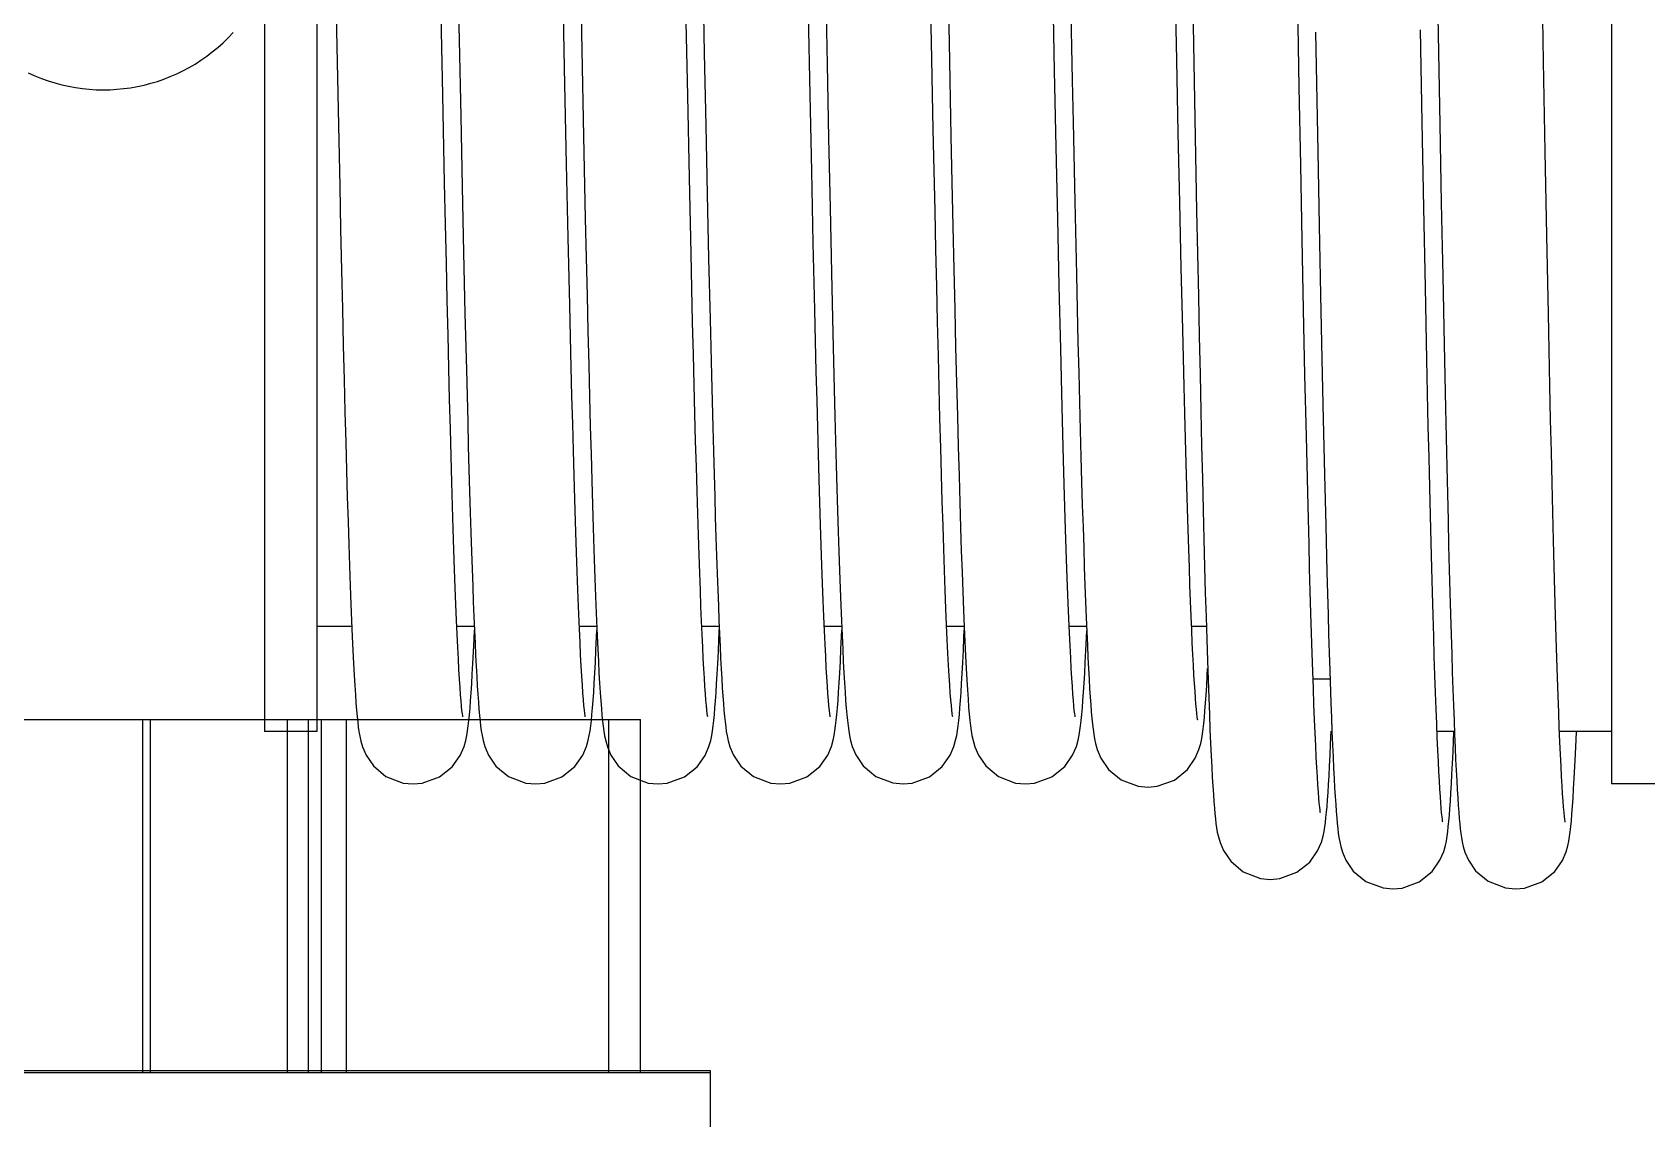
# Model space of a CAD drawing. Header units: millimetres. Extents: x 21899 to 38731, y -5425 to 3612.
# Drawn here: x 34146.1 to 34238.4, y -2793.3 to -2731.2 of the extents above; entities that cross this region are included whole.
import ezdxf

# ---------------------------------------------------------------- set-up
doc = ezdxf.new("R2010")
doc.units = ezdxf.units.MM

msp = doc.modelspace()

# ---------------------------------------------------------------- linework, layer by layer
at = {"color": 7, "linetype": 'Continuous'}
for p, q in [((34236.396, -2651.23), (34236.396, -2774.164)), ((34159.396, -2653.164), (34159.396, -2771.164)), ((34162.396, -2675.378), (34162.396, -2771.164)), ((34170.381, -2724.514), (34170.521, -2731.633)), ((34205.395, -2725.226), (34205.567, -2733.919)), ((34163.418, -2726.43), (34163.528, -2731.979)), ((34191.414, -2726.2), (34191.549, -2733.006)), ((34197.523, -2731.717), (34197.418, -2726.386)), ((34198.419, -2726.445), (34198.524, -2731.764)), ((34177.434, -2727.217), (34177.532, -2732.197)), ((34232.507, -2732.84), (34232.41, -2727.408)), ((34211.544, -2732.769), (34211.458, -2728.44)), ((34169.584, -2734.744), (34169.475, -2729.306)), ((34176.572, -2734.154), (34176.473, -2729.196)), ((34204.556, -2733.386), (34204.464, -2728.768)), ((34226.442, -2729.22), (34226.573, -2736.435)), ((34183.585, -2734.805), (34183.483, -2729.737)), ((34190.584, -2734.751), (34190.491, -2730.129)), ((34218.543, -2734.313), (34218.457, -2729.64)), ((34219.477, -2731.159), (34219.601, -2737.989)), ((34225.57, -2736.312), (34225.474, -2731.03)), ((34163.528, -2731.979), (34163.638, -2737.386)), ((34170.521, -2731.633), (34170.609, -2735.978)), ((34177.532, -2732.197), (34177.633, -2737.109)), ((34184.536, -2732.369), (34184.62, -2736.503)), ((34197.625, -2736.727), (34197.523, -2731.717)), ((34198.524, -2731.764), (34198.633, -2737.128)), ((34191.549, -2733.006), (34191.635, -2737.235)), ((34211.629, -2736.931), (34211.544, -2732.769)), ((34232.602, -2737.986), (34232.507, -2732.84)), ((34176.667, -2738.715), (34176.572, -2734.154)), ((34204.646, -2737.747), (34204.556, -2733.386)), ((34169.689, -2739.786), (34169.584, -2734.744)), ((34183.683, -2739.5), (34183.585, -2734.805)), ((34190.675, -2739.123), (34190.584, -2734.751)), ((34218.627, -2738.779), (34218.543, -2734.313)), ((34170.609, -2735.978), (34170.694, -2740.017)), ((34184.62, -2736.503), (34184.703, -2740.423)), ((34197.724, -2741.395), (34197.625, -2736.727)), ((34211.713, -2740.899), (34211.629, -2736.931)), ((34212.576, -2736.112), (34212.677, -2741.377)), ((34225.663, -2741.22), (34225.57, -2736.312)), ((34226.573, -2736.435), (34226.657, -2740.919)), ((34177.633, -2737.109), (34177.733, -2741.825)), ((34191.635, -2737.235), (34191.72, -2741.209)), ((34204.734, -2741.851), (34204.646, -2737.747)), ((34176.757, -2742.911), (34176.667, -2738.715)), ((34218.71, -2743.02), (34218.627, -2738.779)), ((34219.601, -2737.989), (34219.682, -2742.218)), ((34232.693, -2742.8), (34232.602, -2737.986)), ((34183.777, -2743.818), (34183.683, -2739.5)), ((34190.764, -2743.226), (34190.675, -2739.123)), ((34170.694, -2740.017), (34170.776, -2743.769)), ((34184.703, -2740.423), (34184.784, -2744.116)), ((34191.72, -2741.209), (34191.802, -2744.927)), ((34205.712, -2740.86), (34205.805, -2745.046)), ((34211.796, -2744.65), (34211.713, -2740.899)), ((34212.677, -2741.377), (34212.775, -2746.261)), ((34225.751, -2745.743), (34225.663, -2741.22)), ((34226.657, -2740.919), (34226.739, -2745.119)), ((34204.82, -2745.696), (34204.734, -2741.851)), ((34219.682, -2742.218), (34219.76, -2746.18)), ((34176.845, -2746.775), (34176.757, -2742.911)), ((34190.851, -2747.047), (34190.764, -2743.226)), ((34218.791, -2747.021), (34218.71, -2743.02)), ((34232.782, -2747.271), (34232.693, -2742.8)), ((34170.776, -2743.769), (34170.856, -2747.254)), ((34184.784, -2744.116), (34184.863, -2747.573)), ((34191.802, -2744.927), (34191.883, -2748.388)), ((34211.878, -2748.164), (34211.796, -2744.65)), ((34226.739, -2745.119), (34226.818, -2749.035)), ((34204.905, -2749.282), (34204.82, -2745.696)), ((34219.76, -2746.18), (34219.836, -2749.875)), ((34225.837, -2749.9), (34225.751, -2745.743)), ((34218.87, -2750.772), (34218.791, -2747.021)), ((34170.856, -2747.254), (34170.934, -2750.483)), ((34184.863, -2747.573), (34184.941, -2750.786)), ((34232.868, -2751.396), (34232.782, -2747.271)), ((34191.883, -2748.388), (34191.961, -2751.596)), ((34211.958, -2751.427), (34211.878, -2748.164)), ((34219.836, -2749.875), (34219.91, -2753.304)), ((34225.919, -2753.711), (34225.837, -2749.9)), ((34226.818, -2749.035), (34226.896, -2752.667)), ((34170.934, -2750.483), (34171.01, -2753.456)), ((34184.941, -2750.786), (34185.017, -2753.749)), ((34218.948, -2754.264), (34218.87, -2750.772)), ((34226.896, -2752.667), (34226.971, -2756.018)), ((34219.91, -2753.304), (34219.982, -2756.472)), ((34219.024, -2757.491), (34218.948, -2754.264)), ((34226.971, -2756.018), (34227.045, -2759.094)), ((34219.982, -2756.472), (34220.052, -2759.384)), ((34205.226, -2760.758), (34205.187, -2759.586)), ((34220.052, -2759.384), (34220.12, -2762.048)), ((34164.388, -2765.164), (34162.396, -2765.164)), ((34171.388, -2765.164), (34170.392, -2765.164)), ((34178.388, -2765.164), (34177.392, -2765.164)), ((34185.388, -2765.164), (34184.392, -2765.164)), ((34185.373, -2765.902), (34185.405, -2765.164)), ((34192.388, -2765.164), (34191.392, -2765.164)), ((34199.387, -2765.164), (34198.392, -2765.164)), ((34206.385, -2765.164), (34205.392, -2765.164)), ((34213.23, -2765.164), (34212.389, -2765.164)), ((34220.302, -2768.164), (34219.33, -2768.164)), ((34220.286, -2767.671), (34220.349, -2769.528)), ((34220.349, -2769.528), (34220.381, -2770.377)), ((34137.421, -2770.467), (34180.892, -2770.467)), ((34152.419, -2770.467), (34152.419, -2790.689)), ((34161.883, -2770.467), (34161.883, -2790.689)), ((34162.636, -2770.467), (34162.636, -2790.689)), ((34180.892, -2790.689), (34180.892, -2770.467)), ((34220.381, -2770.377), (34220.412, -2771.174)), ((34220.396, -2770.766), (34220.396, -2771.164)), ((34162.396, -2771.164), (34159.396, -2771.164)), ((34227.412, -2771.164), (34226.416, -2771.164)), ((34236.396, -2771.164), (34233.416, -2771.164)), ((34239.396, -2774.164), (34236.396, -2774.164)), ((34184.896, -2790.56), (34076.896, -2790.56)), ((34184.896, -2851.467), (34184.896, -2790.56))]:
    msp.add_line(p, q, dxfattribs=at)
at = {"color": 9, "linetype": 'Continuous'}
for p, q in [((34152.863, -2770.467), (34152.863, -2790.689)), ((34160.7, -2770.467), (34160.7, -2790.689)), ((34164.073, -2770.467), (34164.073, -2790.689)), ((34179.069, -2790.689), (34179.069, -2770.467)), ((34184.896, -2790.689), (34076.896, -2790.689))]:
    msp.add_line(p, q, dxfattribs=at)
at = {"color": 7, "linetype": 'Continuous'}
for points in [[(34184.362, -2723.531), (34184.406, -2725.805), (34184.536, -2732.369)], [(34212.366, -2724.57), (34212.419, -2727.57), (34212.576, -2736.112)], [(34205.567, -2733.919), (34205.616, -2736.319), (34205.712, -2740.86)], [(34163.638, -2737.386), (34163.693, -2739.969), (34163.747, -2742.44), (34163.799, -2744.783), (34163.85, -2746.996), (34163.899, -2749.082), (34163.948, -2751.044), (34163.995, -2752.888), (34164.041, -2754.616), (34164.085, -2756.234), (34164.129, -2757.745), (34164.172, -2759.156), (34164.214, -2760.469), (34164.255, -2761.691), (34164.295, -2762.825), (34164.335, -2763.874), (34164.374, -2764.84), (34164.412, -2765.726), (34164.449, -2766.534), (34164.486, -2767.268), (34164.522, -2767.931), (34164.557, -2768.526), (34164.591, -2769.056), (34164.625, -2769.526), (34164.658, -2769.939), (34164.691, -2770.301), (34164.724, -2770.62)], [(34198.633, -2737.128), (34198.688, -2739.748), (34198.743, -2742.288), (34198.797, -2744.72), (34198.85, -2747.022), (34198.902, -2749.186), (34198.952, -2751.214), (34199, -2753.111), (34199.048, -2754.883), (34199.094, -2756.535), (34199.139, -2758.072), (34199.183, -2759.499), (34199.226, -2760.822), (34199.267, -2762.046), (34199.308, -2763.175), (34199.348, -2764.214), (34199.388, -2765.168), (34199.426, -2766.04), (34199.464, -2766.834), (34199.501, -2767.553), (34199.537, -2768.202), (34199.573, -2768.785), (34199.609, -2769.305), (34199.644, -2769.766), (34199.679, -2770.172), (34199.714, -2770.529)], [(34170.733, -2770.325), (34170.724, -2770.271), (34170.707, -2770.147), (34170.685, -2769.96), (34170.66, -2769.716), (34170.633, -2769.416), (34170.605, -2769.058), (34170.575, -2768.641), (34170.544, -2768.164), (34170.512, -2767.623), (34170.48, -2767.018), (34170.446, -2766.346), (34170.411, -2765.603), (34170.376, -2764.79), (34170.339, -2763.902), (34170.302, -2762.938), (34170.265, -2761.897), (34170.226, -2760.775), (34170.187, -2759.571), (34170.147, -2758.28), (34170.106, -2756.899), (34170.064, -2755.423), (34170.021, -2753.849), (34169.977, -2752.173), (34169.932, -2750.391), (34169.886, -2748.499), (34169.839, -2746.496), (34169.79, -2744.377), (34169.74, -2742.141), (34169.689, -2739.786)], [(34198.733, -2770.325), (34198.723, -2770.264), (34198.705, -2770.131), (34198.682, -2769.932), (34198.656, -2769.669), (34198.627, -2769.344), (34198.597, -2768.954), (34198.566, -2768.497), (34198.533, -2767.97), (34198.498, -2767.37), (34198.463, -2766.689), (34198.426, -2765.925), (34198.388, -2765.07), (34198.348, -2764.121), (34198.308, -2763.077), (34198.266, -2761.94), (34198.224, -2760.713), (34198.181, -2759.398), (34198.138, -2757.997), (34198.095, -2756.509), (34198.05, -2754.933), (34198.006, -2753.267), (34197.96, -2751.513), (34197.914, -2749.669), (34197.868, -2747.735), (34197.82, -2745.711), (34197.773, -2743.597), (34197.724, -2741.395)], [(34177.733, -2741.825), (34177.783, -2744.07), (34177.832, -2746.222), (34177.88, -2748.269), (34177.927, -2750.201), (34177.972, -2752.015), (34178.016, -2753.716), (34178.06, -2755.31), (34178.102, -2756.803), (34178.143, -2758.201), (34178.183, -2759.509), (34178.223, -2760.731), (34178.261, -2761.871), (34178.299, -2762.933), (34178.337, -2763.919), (34178.374, -2764.832), (34178.41, -2765.675), (34178.445, -2766.452), (34178.481, -2767.165), (34178.515, -2767.815), (34178.549, -2768.406), (34178.583, -2768.939), (34178.617, -2769.417), (34178.65, -2769.844), (34178.684, -2770.224), (34178.718, -2770.562)], [(34184.733, -2770.324), (34184.722, -2770.261), (34184.704, -2770.126), (34184.681, -2769.928), (34184.656, -2769.674), (34184.629, -2769.364), (34184.601, -2769), (34184.571, -2768.581), (34184.541, -2768.106), (34184.51, -2767.573), (34184.478, -2766.983), (34184.445, -2766.332), (34184.412, -2765.621), (34184.378, -2764.846), (34184.344, -2764.005), (34184.308, -2763.096), (34184.272, -2762.115), (34184.236, -2761.059), (34184.198, -2759.925), (34184.16, -2758.71), (34184.121, -2757.41), (34184.081, -2756.024), (34184.04, -2754.551), (34183.998, -2752.989), (34183.956, -2751.337), (34183.912, -2749.594), (34183.868, -2747.761), (34183.823, -2745.836), (34183.777, -2743.818)], [(34205.805, -2745.046), (34205.85, -2747.004), (34205.894, -2748.871), (34205.937, -2750.648), (34205.98, -2752.336), (34206.022, -2753.935), (34206.063, -2755.447), (34206.103, -2756.874), (34206.142, -2758.216), (34206.181, -2759.476), (34206.219, -2760.656), (34206.256, -2761.76), (34206.292, -2762.79), (34206.328, -2763.748), (34206.363, -2764.638), (34206.397, -2765.462), (34206.431, -2766.223), (34206.464, -2766.925), (34206.497, -2767.571), (34206.529, -2768.162), (34206.561, -2768.702), (34206.593, -2769.194), (34206.625, -2769.64), (34206.657, -2770.044), (34206.689, -2770.409), (34206.722, -2770.739), (34206.757, -2771.036), (34206.794, -2771.31), (34206.838, -2771.573), (34206.897, -2771.851), (34206.995, -2772.196), (34207.206, -2772.696), (34207.644, -2773.334), (34208.363, -2773.922), (34209.334, -2774.29), (34209.902, -2774.346)], [(34177.733, -2770.325), (34177.723, -2770.265), (34177.705, -2770.132), (34177.682, -2769.933), (34177.656, -2769.67), (34177.627, -2769.344), (34177.597, -2768.956), (34177.566, -2768.507), (34177.534, -2767.994), (34177.501, -2767.418), (34177.467, -2766.777), (34177.433, -2766.069), (34177.397, -2765.293), (34177.362, -2764.448), (34177.325, -2763.533), (34177.288, -2762.546), (34177.25, -2761.487), (34177.212, -2760.355), (34177.174, -2759.149), (34177.134, -2757.869), (34177.095, -2756.513), (34177.054, -2755.082), (34177.014, -2753.575), (34176.972, -2751.99), (34176.93, -2750.329), (34176.888, -2748.59), (34176.845, -2746.775)], [(34191.733, -2770.325), (34191.733, -2770.325), (34191.724, -2770.271), (34191.707, -2770.144), (34191.684, -2769.952), (34191.658, -2769.696), (34191.63, -2769.379), (34191.601, -2769.001), (34191.57, -2768.561), (34191.538, -2768.06), (34191.505, -2767.496), (34191.472, -2766.867), (34191.437, -2766.172), (34191.402, -2765.409), (34191.367, -2764.578), (34191.331, -2763.676), (34191.294, -2762.702), (34191.256, -2761.655), (34191.218, -2760.534), (34191.18, -2759.339), (34191.14, -2758.069), (34191.101, -2756.722), (34191.06, -2755.299), (34191.02, -2753.8), (34190.978, -2752.225), (34190.937, -2750.574), (34190.894, -2748.848), (34190.851, -2747.047)], [(34212.775, -2746.261), (34212.822, -2748.555), (34212.869, -2750.747), (34212.915, -2752.837), (34212.96, -2754.824), (34213.004, -2756.707), (34213.048, -2758.488), (34213.091, -2760.167), (34213.132, -2761.745)], [(34205.187, -2759.586), (34205.149, -2758.338), (34205.109, -2757.015), (34205.069, -2755.616), (34205.029, -2754.142), (34204.988, -2752.594), (34204.947, -2750.973), (34204.905, -2749.282)], [(34191.961, -2751.596), (34192, -2753.105), (34192.039, -2754.552), (34192.077, -2755.938), (34192.115, -2757.262), (34192.153, -2758.525), (34192.19, -2759.729), (34192.227, -2760.872), (34192.264, -2761.956), (34192.301, -2762.978), (34192.338, -2763.938), (34192.374, -2764.836), (34192.409, -2765.67), (34192.445, -2766.441), (34192.48, -2767.15), (34192.514, -2767.798), (34192.548, -2768.386), (34192.582, -2768.918), (34192.615, -2769.394), (34192.648, -2769.82), (34192.681, -2770.2), (34192.715, -2770.538)], [(34212.738, -2770.507), (34212.738, -2770.506), (34212.729, -2770.449), (34212.711, -2770.323), (34212.689, -2770.136), (34212.665, -2769.894), (34212.639, -2769.601), (34212.611, -2769.258), (34212.583, -2768.863), (34212.554, -2768.417), (34212.524, -2767.917), (34212.493, -2767.363), (34212.462, -2766.752), (34212.43, -2766.083), (34212.397, -2765.353), (34212.363, -2764.561), (34212.329, -2763.703), (34212.295, -2762.781), (34212.259, -2761.791), (34212.223, -2760.735), (34212.187, -2759.61), (34212.15, -2758.417), (34212.112, -2757.155), (34212.074, -2755.825), (34212.036, -2754.427), (34211.997, -2752.96), (34211.958, -2751.427)], [(34233.743, -2776.352), (34233.736, -2776.309), (34233.721, -2776.195), (34233.7, -2776.019), (34233.677, -2775.785), (34233.652, -2775.493), (34233.625, -2775.143), (34233.596, -2774.734), (34233.567, -2774.265), (34233.537, -2773.734), (34233.505, -2773.139), (34233.473, -2772.476), (34233.44, -2771.745), (34233.407, -2770.942), (34233.372, -2770.066), (34233.337, -2769.113), (34233.302, -2768.082), (34233.265, -2766.973), (34233.228, -2765.783), (34233.19, -2764.512), (34233.152, -2763.161), (34233.113, -2761.728), (34233.074, -2760.214), (34233.034, -2758.618), (34232.993, -2756.94), (34232.952, -2755.177), (34232.911, -2753.329), (34232.868, -2751.396)], [(34171.01, -2753.456), (34171.047, -2754.846), (34171.084, -2756.174), (34171.12, -2757.438), (34171.156, -2758.64), (34171.192, -2759.781), (34171.227, -2760.861), (34171.262, -2761.881), (34171.296, -2762.842), (34171.33, -2763.745), (34171.364, -2764.591), (34171.397, -2765.382), (34171.43, -2766.118), (34171.462, -2766.801), (34171.494, -2767.433), (34171.526, -2768.014), (34171.558, -2768.547), (34171.59, -2769.034), (34171.621, -2769.476), (34171.653, -2769.877), (34171.685, -2770.238), (34171.718, -2770.564)], [(34185.017, -2753.749), (34185.055, -2755.136), (34185.092, -2756.459), (34185.128, -2757.718), (34185.165, -2758.915), (34185.2, -2760.048), (34185.236, -2761.12), (34185.27, -2762.129), (34185.305, -2763.079), (34185.339, -2763.969), (34185.372, -2764.801), (34185.405, -2765.577), (34185.438, -2766.298), (34185.47, -2766.965), (34185.502, -2767.581), (34185.534, -2768.146), (34185.565, -2768.664), (34185.597, -2769.135), (34185.628, -2769.563), (34185.659, -2769.949), (34185.691, -2770.298), (34185.723, -2770.611)], [(34226.743, -2776.352), (34226.736, -2776.31), (34226.722, -2776.201), (34226.702, -2776.036), (34226.68, -2775.82), (34226.657, -2775.554), (34226.632, -2775.24), (34226.606, -2774.876), (34226.579, -2774.461), (34226.551, -2773.991), (34226.522, -2773.465), (34226.492, -2772.878), (34226.462, -2772.227), (34226.43, -2771.511), (34226.398, -2770.727), (34226.365, -2769.872), (34226.331, -2768.947), (34226.297, -2767.949), (34226.262, -2766.876), (34226.226, -2765.728), (34226.19, -2764.503), (34226.153, -2763.2), (34226.115, -2761.818), (34226.077, -2760.356), (34226.039, -2758.815), (34225.999, -2757.193), (34225.96, -2755.492), (34225.919, -2753.711)], [(34219.751, -2775.805), (34219.752, -2775.807), (34219.745, -2775.767), (34219.73, -2775.657), (34219.71, -2775.486), (34219.687, -2775.256), (34219.662, -2774.969), (34219.635, -2774.624), (34219.606, -2774.22), (34219.577, -2773.755), (34219.546, -2773.227), (34219.515, -2772.636), (34219.483, -2771.981), (34219.45, -2771.26), (34219.417, -2770.474), (34219.383, -2769.623), (34219.349, -2768.706), (34219.315, -2767.725), (34219.28, -2766.679), (34219.244, -2765.566), (34219.209, -2764.388), (34219.172, -2763.143), (34219.136, -2761.831), (34219.099, -2760.451), (34219.062, -2759.005), (34219.024, -2757.491)], [(34227.045, -2759.094), (34227.081, -2760.531), (34227.117, -2761.902), (34227.152, -2763.207), (34227.187, -2764.447), (34227.221, -2765.621), (34227.255, -2766.731), (34227.289, -2767.777), (34227.322, -2768.758), (34227.355, -2769.677), (34227.387, -2770.535), (34227.419, -2771.332), (34227.45, -2772.071), (34227.481, -2772.754), (34227.511, -2773.381), (34227.541, -2773.957), (34227.571, -2774.482), (34227.6, -2774.959), (34227.629, -2775.39), (34227.657, -2775.78), (34227.686, -2776.13), (34227.715, -2776.444)], [(34205.733, -2770.325), (34205.724, -2770.27), (34205.706, -2770.143), (34205.684, -2769.953), (34205.659, -2769.703), (34205.631, -2769.393), (34205.602, -2769.023), (34205.572, -2768.594), (34205.541, -2768.105), (34205.509, -2767.554), (34205.476, -2766.941), (34205.442, -2766.263), (34205.407, -2765.52), (34205.372, -2764.709), (34205.337, -2763.829), (34205.3, -2762.878), (34205.263, -2761.855), (34205.226, -2760.758)], [(34213.132, -2761.745), (34213.173, -2763.226), (34213.213, -2764.61), (34213.253, -2765.9), (34213.291, -2767.1), (34213.329, -2768.212), (34213.366, -2769.239), (34213.402, -2770.183), (34213.437, -2771.049), (34213.471, -2771.837), (34213.505, -2772.553), (34213.537, -2773.198), (34213.569, -2773.778), (34213.6, -2774.297), (34213.631, -2774.76), (34213.66, -2775.172), (34213.69, -2775.538), (34213.72, -2775.864), (34213.75, -2776.155), (34213.781, -2776.419), (34213.816, -2776.665), (34213.859, -2776.912), (34213.918, -2777.181), (34214.014, -2777.509), (34214.209, -2777.966), (34214.624, -2778.58), (34215.342, -2779.181), (34216.335, -2779.564), (34216.905, -2779.62)], [(34220.12, -2762.048), (34220.154, -2763.289), (34220.187, -2764.471), (34220.22, -2765.594), (34220.253, -2766.661), (34220.286, -2767.671)], [(34171.111, -2770.202), (34171.144, -2769.828), (34171.176, -2769.412), (34171.208, -2768.952), (34171.241, -2768.444), (34171.274, -2767.885), (34171.307, -2767.274), (34171.34, -2766.608), (34171.374, -2765.886), (34171.396, -2765.368)], [(34178.112, -2770.191), (34178.145, -2769.811), (34178.178, -2769.388), (34178.211, -2768.916), (34178.244, -2768.395), (34178.277, -2767.821), (34178.311, -2767.194), (34178.344, -2766.512), (34178.379, -2765.775), (34178.396, -2765.364)], [(34192.112, -2770.193), (34192.145, -2769.813), (34192.178, -2769.388), (34192.211, -2768.914), (34192.244, -2768.386), (34192.278, -2767.803), (34192.312, -2767.161), (34192.347, -2766.457), (34192.396, -2765.364)], [(34199.113, -2770.187), (34199.145, -2769.81), (34199.178, -2769.39), (34199.21, -2768.924), (34199.243, -2768.409), (34199.276, -2767.84), (34199.31, -2767.215), (34199.344, -2766.53), (34199.378, -2765.783), (34199.396, -2765.365)], [(34206.113, -2770.184), (34206.146, -2769.806), (34206.178, -2769.385), (34206.211, -2768.918), (34206.243, -2768.401), (34206.277, -2767.833), (34206.31, -2767.21), (34206.344, -2766.531), (34206.395, -2765.401)], [(34185.112, -2770.193), (34185.145, -2769.818), (34185.177, -2769.402), (34185.209, -2768.943), (34185.241, -2768.436), (34185.274, -2767.88), (34185.307, -2767.274), (34185.34, -2766.615), (34185.373, -2765.902)], [(34213.119, -2770.357), (34213.152, -2769.976), (34213.185, -2769.55), (34213.218, -2769.074), (34213.251, -2768.543), (34213.285, -2767.953), (34213.306, -2767.552)], [(34167.896, -2774.164), (34168.413, -2774.117), (34169.394, -2773.763), (34170.13, -2773.179), (34170.582, -2772.532), (34170.8, -2772.023), (34170.9, -2771.672), (34170.96, -2771.389), (34171.005, -2771.122), (34171.043, -2770.843), (34171.078, -2770.539), (34171.111, -2770.202)], [(34174.896, -2774.164), (34175.416, -2774.117), (34176.399, -2773.76), (34177.135, -2773.173), (34177.586, -2772.525), (34177.802, -2772.017), (34177.902, -2771.667), (34177.961, -2771.385), (34178.005, -2771.117), (34178.043, -2770.837), (34178.078, -2770.531), (34178.112, -2770.191)], [(34181.896, -2774.164), (34182.415, -2774.117), (34183.398, -2773.761), (34184.134, -2773.174), (34184.585, -2772.527), (34184.801, -2772.019), (34184.901, -2771.668), (34184.961, -2771.385), (34185.005, -2771.116), (34185.043, -2770.836), (34185.079, -2770.531), (34185.112, -2770.193)], [(34188.896, -2774.164), (34189.419, -2774.116), (34190.404, -2773.757), (34191.14, -2773.168), (34191.59, -2772.518), (34191.804, -2772.011), (34191.903, -2771.663), (34191.961, -2771.382), (34192.005, -2771.116), (34192.043, -2770.837), (34192.078, -2770.532), (34192.112, -2770.193)], [(34195.896, -2774.164), (34196.417, -2774.117), (34197.401, -2773.759), (34198.136, -2773.171), (34198.587, -2772.523), (34198.802, -2772.016), (34198.902, -2771.665), (34198.961, -2771.382), (34199.006, -2771.114), (34199.044, -2770.833), (34199.079, -2770.527), (34199.113, -2770.187)], [(34202.896, -2774.164), (34203.418, -2774.117), (34204.402, -2773.759), (34205.138, -2773.17), (34205.588, -2772.521), (34205.803, -2772.014), (34205.902, -2771.664), (34205.962, -2771.381), (34206.006, -2771.112), (34206.044, -2770.832), (34206.079, -2770.525), (34206.113, -2770.184)], [(34164.724, -2770.62), (34164.758, -2770.905), (34164.795, -2771.168), (34164.84, -2771.427), (34164.901, -2771.707), (34165, -2772.045), (34165.199, -2772.51), (34165.618, -2773.128), (34166.337, -2773.727), (34167.329, -2774.108), (34167.896, -2774.164)], [(34171.718, -2770.564), (34171.752, -2770.858), (34171.789, -2771.129), (34171.833, -2771.392), (34171.892, -2771.671), (34171.991, -2772.018), (34172.198, -2772.508), (34172.628, -2773.14), (34173.348, -2773.734), (34174.328, -2774.108), (34174.896, -2774.164)], [(34178.718, -2770.562), (34178.753, -2770.865), (34178.791, -2771.142), (34178.836, -2771.408), (34178.897, -2771.691), (34178.997, -2772.036), (34179.198, -2772.509), (34179.62, -2773.13), (34180.339, -2773.729), (34181.329, -2774.108), (34181.896, -2774.164)], [(34185.723, -2770.611), (34185.757, -2770.896), (34185.794, -2771.16), (34185.838, -2771.418), (34185.899, -2771.699), (34186, -2772.044), (34186.204, -2772.52), (34186.629, -2773.141), (34187.349, -2773.735), (34188.334, -2774.109), (34188.896, -2774.164)], [(34192.715, -2770.538), (34192.75, -2770.843), (34192.789, -2771.125), (34192.834, -2771.397), (34192.894, -2771.679), (34192.991, -2772.016), (34193.19, -2772.493), (34193.619, -2773.13), (34194.339, -2773.728), (34195.32, -2774.106), (34195.896, -2774.164)], [(34199.714, -2770.529), (34199.75, -2770.844), (34199.789, -2771.129), (34199.834, -2771.398), (34199.895, -2771.682), (34199.995, -2772.031), (34200.199, -2772.509), (34200.622, -2773.133), (34201.342, -2773.73), (34202.329, -2774.108), (34202.896, -2774.164)], [(34209.901, -2774.346), (34210.428, -2774.298), (34211.415, -2773.937), (34212.15, -2773.344), (34212.598, -2772.694), (34212.811, -2772.189), (34212.909, -2771.84), (34212.968, -2771.558), (34213.012, -2771.289), (34213.05, -2771.008), (34213.085, -2770.7), (34213.119, -2770.357)], [(34220.157, -2775.067), (34220.187, -2774.652), (34220.216, -2774.194), (34220.246, -2773.689), (34220.276, -2773.135), (34220.306, -2772.528), (34220.337, -2771.866), (34220.368, -2771.145)], [(34220.412, -2771.174), (34220.444, -2771.92), (34220.474, -2772.614), (34220.505, -2773.258), (34220.535, -2773.85), (34220.565, -2774.393), (34220.595, -2774.888), (34220.625, -2775.335), (34220.654, -2775.738)], [(34227.152, -2775.565), (34227.181, -2775.142), (34227.211, -2774.675), (34227.24, -2774.163), (34227.27, -2773.604), (34227.3, -2772.995), (34227.331, -2772.334), (34227.381, -2771.164)], [(34234.127, -2775.89), (34234.159, -2775.46), (34234.192, -2774.976), (34234.225, -2774.434), (34234.258, -2773.832), (34234.292, -2773.168), (34234.326, -2772.44), (34234.361, -2771.646), (34234.38, -2771.164)], [(34216.905, -2779.62), (34217.424, -2779.573), (34218.409, -2779.215), (34219.143, -2778.628), (34219.591, -2777.985), (34219.804, -2777.485), (34219.902, -2777.141), (34219.959, -2776.872), (34220.001, -2776.621), (34220.036, -2776.365), (34220.068, -2776.087), (34220.098, -2775.782), (34220.128, -2775.443), (34220.157, -2775.067)], [(34220.654, -2775.738), (34220.683, -2776.1), (34220.713, -2776.423), (34220.743, -2776.713), (34220.775, -2776.976), (34220.81, -2777.221), (34220.852, -2777.466), (34220.912, -2777.735), (34221.011, -2778.067), (34221.21, -2778.529), (34221.631, -2779.141), (34222.349, -2779.734), (34223.336, -2780.109), (34223.896, -2780.164)], [(34223.896, -2780.164), (34224.42, -2780.116), (34225.405, -2779.757), (34226.139, -2779.168), (34226.586, -2778.521), (34226.798, -2778.019), (34226.895, -2777.677), (34226.952, -2777.406), (34226.994, -2777.152), (34227.029, -2776.89), (34227.061, -2776.606), (34227.092, -2776.293), (34227.122, -2775.948), (34227.152, -2775.565)], [(34227.715, -2776.444), (34227.745, -2776.727), (34227.776, -2776.986), (34227.811, -2777.229), (34227.854, -2777.474), (34227.913, -2777.741), (34228.011, -2778.068), (34228.208, -2778.524), (34228.625, -2779.136), (34229.344, -2779.731), (34230.334, -2780.109), (34230.896, -2780.164)], [(34230.896, -2780.164), (34231.415, -2780.117), (34232.41, -2779.753), (34233.145, -2779.161), (34233.581, -2778.531), (34233.789, -2778.047), (34233.889, -2777.701), (34233.948, -2777.426), (34233.991, -2777.168), (34234.028, -2776.9), (34234.062, -2776.603), (34234.094, -2776.269), (34234.127, -2775.89)]]:
    msp.add_lwpolyline(points, dxfattribs=at)
msp.add_arc((34150.196, -2724.464), 10, 244.52498, 317.78991, dxfattribs=at)
msp.add_open_spline([(34129.246, -5197.531), (34128.94, -5187.732), (34128.005, -5157.82), (34187.343, -5102.365), (34414.88, -5049.272), (34386.455, -4592.707), (34268.564, -4202.128), (34339.909, -3739.34), (34335.648, -3268.045), (34293.327, -2943.994), (34270.379, -2788.489)], degree=3, knots=[0, 0, 0, 0, 28.603639, 87.316373, 219.64008, 691.967745, 1092.856311, 1534.223988, 2043.788513, 2514.269853, 2514.269853, 2514.269853, 2514.269853])

doc.saveas('drawing.dxf')
